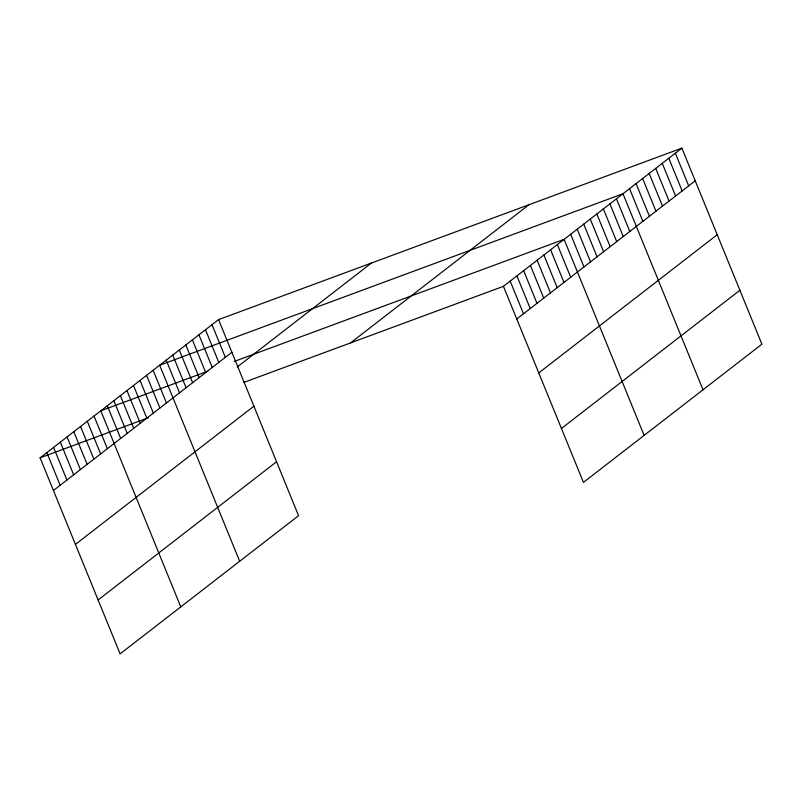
<?xml version="1.0" encoding="UTF-8"?>
<svg xmlns="http://www.w3.org/2000/svg" width="802" height="802" viewBox="0 0 802 802"><rect width="100%" height="100%" fill="white"/><g stroke="black" fill="none" stroke-linecap="round" stroke-linejoin="round"><path stroke-width="1.2" d="M218.555 319.617L298.565 515.666L120.11 653.871L40.1 457.822L218.555 319.617L681.89 148.129L761.9 344.178L583.445 482.383L503.435 286.334L681.89 148.129M53.433 490.483L231.888 352.278M237.302 366.915L371.456 263.026M75.438 544.398L253.893 406.193M350.534 342.925L528.989 204.721M98.105 599.946L276.56 461.752M516.759 318.995L695.224 180.801M538.764 372.92L717.229 234.715M561.44 428.468L739.895 290.264M207.688 371.256L100.781 410.825L180.781 606.883M234.134 361.471L564.107 239.347L644.116 435.396M40.1 457.822L148.169 417.822M243.638 382.484L503.435 286.334M675.354 153.202L688.677 185.863M668.808 158.265L682.141 190.936M662.262 163.337L675.595 195.999M655.715 168.4L669.048 201.061M649.179 173.473L662.502 206.134M642.633 178.535L655.966 211.197M636.086 183.608L649.419 216.269M629.55 188.67L642.873 221.332M703.013 389.792L623.004 193.743L159.668 365.221L239.678 561.27M616.457 198.806L629.791 231.467M609.911 203.878L623.244 236.54M603.375 208.941L616.698 241.602M596.828 214.014L610.162 246.675M590.282 219.076L603.615 251.738M583.736 224.139L597.069 256.81M577.199 229.212L590.523 261.873M570.653 234.274L583.986 266.946M557.37 244.57L570.693 277.231M550.623 249.793L563.956 282.454M543.886 255.006L557.21 287.677M537.139 260.229L550.473 292.89M530.403 265.452L543.726 298.113M523.656 270.675L536.989 303.336M516.919 275.898L530.242 308.559M510.172 281.111L523.505 313.782M212.019 324.68L225.342 357.341M205.472 329.752L218.806 362.414M198.926 334.815L212.259 367.476M192.39 339.888L205.713 372.549M185.843 344.95L199.177 377.612M179.297 350.023L192.63 382.684M172.751 355.085L186.084 387.747M166.215 360.158L179.538 392.82M153.122 370.293L166.455 402.955M146.586 375.356L159.909 408.017M140.039 380.429L153.362 413.09M133.493 385.491L146.826 418.153M126.947 390.554L140.28 423.225M120.41 395.627L133.733 428.288M113.864 400.689L127.197 433.361M107.318 405.762L120.651 438.423M94.034 416.048L107.368 448.709M87.298 421.271L100.621 453.932M80.551 426.494L93.884 459.155M73.814 431.717L87.137 464.378M67.067 436.93L80.4 469.601M60.33 442.153L73.654 474.814M53.584 447.376L66.917 480.037M46.847 452.599L60.17 485.26"/></g></svg>
